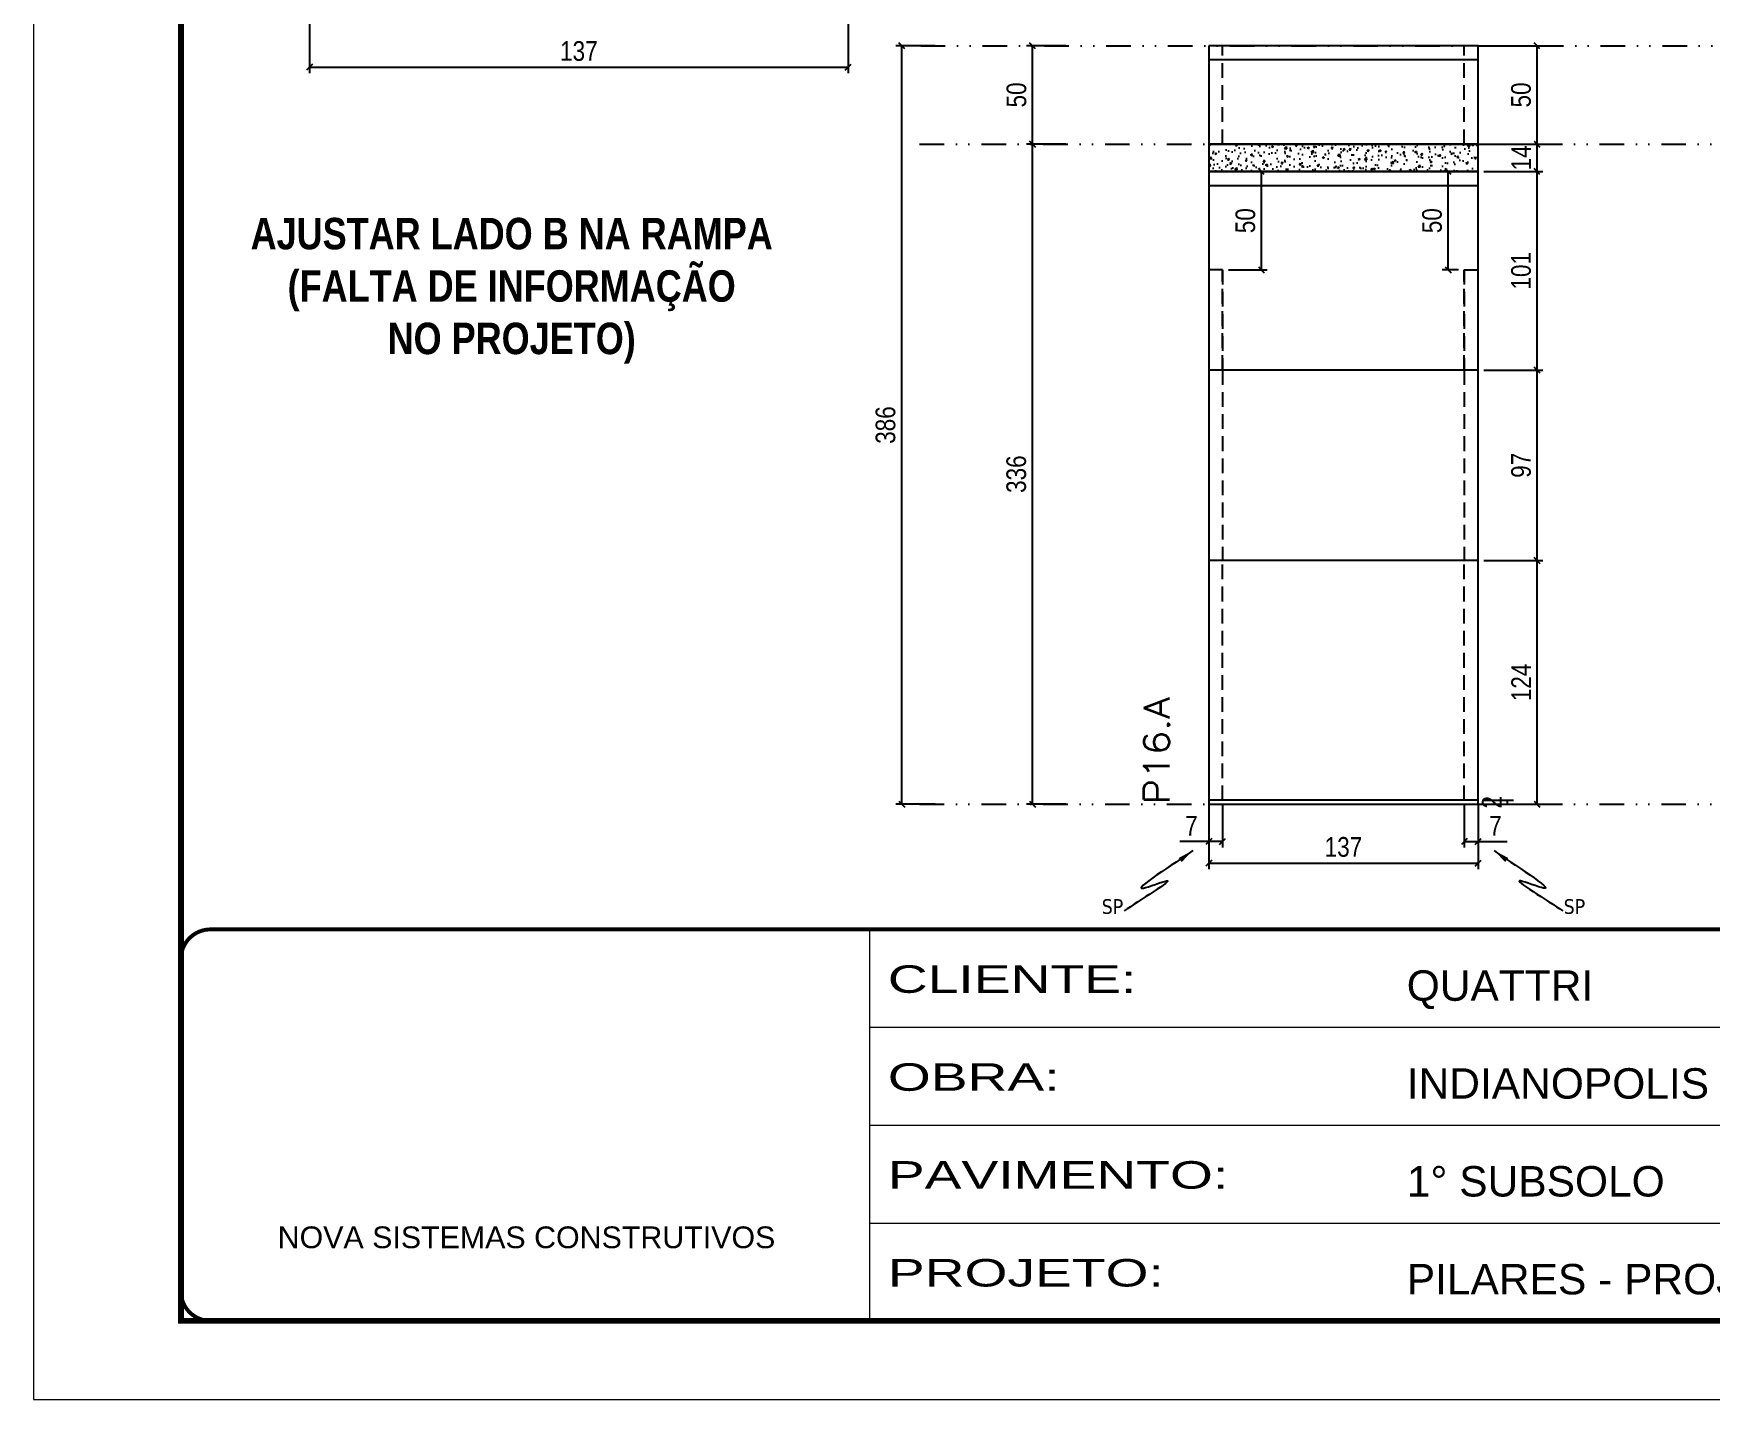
# Model space of a CAD drawing. Header units: millimetres. Extents: x 1945 to 8225, y 304 to 15137.
# Drawn here: x 5142 to 5995, y 6047 to 6742 of the extents above; entities that cross this region are included whole.
import ezdxf

# ---------------------------------------------------------------- set-up
doc = ezdxf.new("R2010")
doc.units = ezdxf.units.MM
for name, pattern in [('CONTINUO', [0]), ('DASHED', [0.75, 0.5, -0.25]), ('DIVIDE2', [0.625, 0.25, -0.125, 0, -0.125, 0, -0.125]), ('HIDDEN', [0.375, 0.25, -0.125])]:
    doc.linetypes.add(name, pattern=pattern)
for name, color, linetype in [('COTA', 241, 'Continuous'), ('NOMENCLATURA', 7, 'Continuous'), ('Nível', 160, 'Continuous'), ('Painéis', 200, 'Continuous'), ('SARR_2.2x7', 40, 'Continuous'), ('texto', 7, 'Continuous')]:
    doc.layers.add(name, color=color, linetype=linetype)
for name, color, linetype, lineweight in [('Folhas', 255, 'Continuous', 9), ('SARRAFO DE PRESSAO', 251, 'DASHED', 9), ('Texto Seção', 7, 'Continuous', 15)]:
    doc.layers.add(name, color=color, linetype=linetype, lineweight=lineweight)
doc.styles.add('ARIAL', font='arial.ttf')
doc.styles.add('COTA TECNICA', font='techl___.ttf', dxfattribs={"height": 10})
doc.styles.add('COTA TECNICA 2X', font='techl___.ttf', dxfattribs={"height": 10})
doc.styles.add('REGUA-120', font='ROMANS.shx', dxfattribs={"height": 15})
doc.styles.add('ROMANC', font='techb___.ttf', dxfattribs={"height": 2.5})
doc.styles.get("Standard").update_dxf_attribs({"font": 'arial.ttf'})
doc.styles.add('Tecnologia', font='')
doc.styles.get('Tecnologia').set_extended_font_data('Forgotten Futurist')
doc.dimstyles.new('cotax2', dxfattribs={"dimtxt": 10, "dimasz": 3, "dimexe": 3, "dimexo": 3, "dimgap": 3, "dimtad": 1, "dimdec": 1, "dimlfac": 0.5, "dimzin": 12, "dimdsep": 46, "dimtxsty": 'COTA TECNICA 2X', "dimblk1": 'OBLIQUE', "dimblk2": 'OBLIQUE', "dimsah": 1, "dimcen": 0.9, "dimclrd": 256, "dimclre": 256, "dimclrt": 256, "dimadec": 1, "dimazin": 3, "dimtfac": 1, "dimtdec": 1, "dimtmove": 2, "dimatfit": 3, "dimfxl": 1, "dimtolj": 1, "dimtzin": 12, "dimarcsym": 0})
doc.dimstyles.new('PAINEL', dxfattribs={"dimtxt": 10, "dimasz": 3, "dimexe": 3, "dimexo": 3, "dimgap": 3, "dimtad": 1, "dimdec": 1, "dimzin": 12, "dimdsep": 46, "dimtxsty": 'COTA TECNICA', "dimblk1": 'OBLIQUE', "dimblk2": 'OBLIQUE', "dimsah": 1, "dimcen": 0.9, "dimclrd": 4, "dimclre": 4, "dimclrt": 240, "dimadec": 1, "dimazin": 3, "dimtfac": 1, "dimtdec": 1, "dimtmove": 0, "dimatfit": 3, "dimfxl": 1, "dimtolj": 1, "dimtzin": 12, "dimarcsym": 0})
doc.dimstyles.new('PAINEL-NOVA', dxfattribs={"dimtxt": 10, "dimasz": 3, "dimexe": 3, "dimexo": 3, "dimgap": 3, "dimtad": 1, "dimdec": 1, "dimzin": 12, "dimdsep": 46, "dimtxsty": 'COTA TECNICA', "dimblk1": 'OBLIQUE', "dimblk2": 'OBLIQUE', "dimsah": 1, "dimcen": 0.9, "dimclrd": 4, "dimclre": 4, "dimclrt": 240, "dimadec": 1, "dimazin": 3, "dimtfac": 1, "dimtdec": 1, "dimtix": 1, "dimtmove": 0, "dimatfit": 3, "dimfxl": 1, "dimtolj": 1, "dimtzin": 12, "dimarcsym": 0})
doc.dimstyles.get("Standard").update_dxf_attribs({"dimtxt": 0.18, "dimasz": 0.18, "dimexe": 0.18, "dimexo": 0.0625, "dimgap": 0.09, "dimtad": 0, "dimtih": 1, "dimtoh": 1, "dimdec": 4, "dimzin": 0, "dimdsep": 46, "dimtxsty": 'Standard', "dimcen": 0.09, "dimadec": 0, "dimazin": 0, "dimtfac": 1, "dimtdec": 4, "dimtofl": 0, "dimtmove": 0, "dimatfit": 3, "dimfxl": 1, "dimtolj": 1, "dimtzin": 0, "dimarcsym": 0})

# ---------------------------------------------------------------- blocks, each defined once
blk = doc.blocks.new('9999999999')
at = {"color": 30, "linetype": 'CONTINUO'}
for p, q in [((98564.56, 34230.21), (98564.56, 34429.45)), ((98564.56, 34379.64), (99583.98, 34379.64)), ((98564.56, 34329.83), (99487.98, 34329.83)), ((98564.56, 34280.02), (99487.98, 34280.02))]:
    blk.add_line(p, q, dxfattribs=at)
at = {"color": 30, "linetype": 'CONTINUO', "const_width": 2}
blk.add_lwpolyline([(99583.98, 34230.21), (99583.98, 34414.45, 0.414214), (99568.98, 34429.45), (98228.98, 34429.45, 0.414214), (98213.98, 34414.45), (98213.98, 34245.21, 0.414214), (98228.98, 34230.21), (99583.98, 34230.21)], format="xyb", dxfattribs=at)
at = {"layer": 'Folhas'}
blk.add_lwpolyline([(98138.98, 34190.21), (99623.98, 34190.21), (99623.98, 35240.21), (98138.98, 35240.21)], close=True, dxfattribs=at)
at = {"layer": 'Folhas', "color": 30, "const_width": 3}
blk.add_lwpolyline([(98213.98, 34230.21), (99583.98, 34230.21), (99583.98, 35200.21), (98213.98, 35200.21)], close=True, dxfattribs=at)
at = {"color": 7, "linetype": 'Continuous', "ltscale": 5, "style": 'ARIAL'}
for s, height, p in [('QUATTRI', 15.483, (98837.68, 34393.13)), ('INDIANOPOLIS', 15.4829, (98837.68, 34343.32)), ('1° SUBSOLO', 15.483, (98837.68, 34293.51)), ('NOVA SISTEMAS CONSTRUTIVOS', 11.0592, (98263.19, 34267.21)), ('PILARES - PROJEÇÃO', 15.4829, (98837.68, 34243.7))]:
    blk.add_text(s, height=height, dxfattribs=at).set_placement(p)
at = {"layer": 'Folhas', "color": 7, "style": 'Tecnologia', "width": 1.5}
for s, p in [('CLIENTE:', (98573.65, 34397.17)), ('OBRA:', (98573.65, 34347.31)), ('PAVIMENTO:', (98573.65, 34297.5)), ('PROJETO:', (98573.65, 34247.69))]:
    blk.add_text(s, height=14, dxfattribs=at).set_placement(p)
blk = doc.blocks.new('_Oblique')
at = {"color": 0, "linetype": 'ByBlock', "lineweight": -2}
blk.add_line((-0.5, -0.5), (0.5, 0.5), dxfattribs=at)
blk = doc.blocks.new('*D1587')
at = {"layer": 'COTA', "linetype": 'Continuous', "lineweight": -2, "ltscale": 30, "transparency": 16777216}
for p, q in [((5282.32, 6818.14), (5282.32, 6722.14)), ((5556.32, 6818.14), (5556.32, 6722.14)), ((5282.32, 6725.14), (5556.32, 6725.14))]:
    blk.add_line(p, q, dxfattribs=at)
at = {"layer": 'Defpoints', "color": 0, "linetype": 'Continuous', "ltscale": 30, "transparency": 16777216}
for p in [(5282.32, 6821.14), (5556.32, 6821.14), (5556.32, 6725.14)]:
    blk.add_point(p, dxfattribs=at)
at = {"layer": 'COTA', "linetype": 'Continuous', "lineweight": -2, "ltscale": 30, "transparency": 16777216, "xscale": 3, "yscale": 3, "zscale": 3, "rotation": 180}
blk.add_blockref('_Oblique', (5282.32, 6725.14), dxfattribs=at)
at = {"layer": 'COTA', "linetype": 'Continuous', "lineweight": -2, "ltscale": 30, "transparency": 16777216, "xscale": 3, "yscale": 3, "zscale": 3}
blk.add_blockref('_Oblique', (5556.32, 6725.14), dxfattribs=at)
at = {"layer": 'COTA', "linetype": 'Continuous', "ltscale": 30, "transparency": 16777216, "insert": (5419.32, 6733.36), "char_height": 10, "attachment_point": 5, "style": 'COTA TECNICA 2X'}
blk.add_mtext('\\A1;137', dxfattribs=at)
blk = doc.blocks.new('*D142')
at = {"layer": 'COTA', "color": 4, "linetype": 'Continuous', "lineweight": -2, "ltscale": 30, "transparency": 16777216}
for p, q in [((5879.84, 6352.05), (5894.84, 6352.05)), ((5879.84, 6350.05), (5894.84, 6350.05)), ((5891.84, 6350.05), (5891.84, 6352.05))]:
    blk.add_line(p, q, dxfattribs=at)
at = {"layer": 'Defpoints', "color": 0, "linetype": 'Continuous', "ltscale": 30, "transparency": 16777216}
for p in [(5876.84, 6352.05), (5876.84, 6350.05), (5891.84, 6352.05)]:
    blk.add_point(p, dxfattribs=at)
at = {"layer": 'COTA', "color": 240, "linetype": 'Continuous', "ltscale": 30, "transparency": 16777216, "insert": (5883.84, 6351.05), "char_height": 10, "attachment_point": 5, "rotation": 90, "style": 'COTA TECNICA'}
blk.add_mtext('\\A1;2', dxfattribs=at)
blk = doc.blocks.new('*D143')
at = {"layer": 'COTA', "color": 4, "linetype": 'Continuous', "lineweight": -2, "ltscale": 30, "transparency": 16777216}
for p, q in [((5879.84, 6571.05), (5909.84, 6571.05)), ((5906.84, 6474.05), (5906.84, 6571.05)), ((5879.84, 6474.05), (5909.84, 6474.05))]:
    blk.add_line(p, q, dxfattribs=at)
at = {"layer": 'Defpoints', "color": 0, "linetype": 'Continuous', "ltscale": 30, "transparency": 16777216}
for p in [(5876.84, 6571.05), (5906.84, 6571.05), (5876.84, 6474.05)]:
    blk.add_point(p, dxfattribs=at)
at = {"layer": 'COTA', "color": 4, "linetype": 'Continuous', "lineweight": -2, "ltscale": 30, "transparency": 16777216, "xscale": 3, "yscale": 3, "zscale": 3}
for p, rotation in [((5906.84, 6571.05), 90), ((5906.84, 6474.05), 270)]:
    blk.add_blockref('_Oblique', p, dxfattribs=dict(at, rotation=rotation))
at = {"layer": 'COTA', "color": 240, "linetype": 'Continuous', "ltscale": 30, "transparency": 16777216, "insert": (5898.74, 6522.55), "char_height": 10, "attachment_point": 5, "rotation": 90, "style": 'COTA TECNICA'}
blk.add_mtext('\\A1;97', dxfattribs=at)
blk = doc.blocks.new('*D144')
at = {"layer": 'COTA', "color": 4, "linetype": 'Continuous', "lineweight": -2, "ltscale": 30, "transparency": 16777216}
for p, q in [((5879.84, 6672.05), (5909.84, 6672.05)), ((5906.84, 6571.05), (5906.84, 6672.05)), ((5879.84, 6571.05), (5909.84, 6571.05))]:
    blk.add_line(p, q, dxfattribs=at)
at = {"layer": 'Defpoints', "color": 0, "linetype": 'Continuous', "ltscale": 30, "transparency": 16777216}
for p in [(5876.84, 6672.05), (5906.84, 6672.05), (5876.84, 6571.05)]:
    blk.add_point(p, dxfattribs=at)
at = {"layer": 'COTA', "color": 4, "linetype": 'Continuous', "lineweight": -2, "ltscale": 30, "transparency": 16777216, "xscale": 3, "yscale": 3, "zscale": 3}
for p, rotation in [((5906.84, 6672.05), 90), ((5906.84, 6571.05), 270)]:
    blk.add_blockref('_Oblique', p, dxfattribs=dict(at, rotation=rotation))
at = {"layer": 'COTA', "color": 240, "linetype": 'Continuous', "ltscale": 30, "transparency": 16777216, "insert": (5898.74, 6621.55), "char_height": 10, "attachment_point": 5, "rotation": 90, "style": 'COTA TECNICA'}
blk.add_mtext('\\A1;101', dxfattribs=at)
blk = doc.blocks.new('*D145')
at = {"layer": 'COTA', "color": 4, "linetype": 'Continuous', "lineweight": -2, "ltscale": 30, "transparency": 16777216}
for p, q in [((5879.84, 6686.05), (5909.84, 6686.05)), ((5906.84, 6672.05), (5906.84, 6686.05)), ((5879.84, 6672.05), (5909.84, 6672.05))]:
    blk.add_line(p, q, dxfattribs=at)
at = {"layer": 'Defpoints', "color": 0, "linetype": 'Continuous', "ltscale": 30, "transparency": 16777216}
for p in [(5876.84, 6686.05), (5906.84, 6686.05), (5876.84, 6672.05)]:
    blk.add_point(p, dxfattribs=at)
at = {"layer": 'COTA', "color": 240, "linetype": 'Continuous', "ltscale": 30, "transparency": 16777216, "insert": (5898.77, 6679.05), "char_height": 10, "attachment_point": 5, "rotation": 90, "style": 'COTA TECNICA'}
blk.add_mtext('\\A1;14', dxfattribs=at)
blk = doc.blocks.new('*D146')
at = {"layer": 'COTA', "color": 4, "linetype": 'Continuous', "lineweight": -2, "ltscale": 30, "transparency": 16777216}
for p, q in [((5879.84, 6736.05), (5909.84, 6736.05)), ((5906.84, 6686.05), (5906.84, 6736.05)), ((5879.84, 6686.05), (5909.84, 6686.05))]:
    blk.add_line(p, q, dxfattribs=at)
at = {"layer": 'Defpoints', "color": 0, "linetype": 'Continuous', "ltscale": 30, "transparency": 16777216}
for p in [(5876.84, 6736.05), (5906.84, 6736.05), (5876.84, 6686.05)]:
    blk.add_point(p, dxfattribs=at)
at = {"layer": 'COTA', "color": 4, "linetype": 'Continuous', "lineweight": -2, "ltscale": 30, "transparency": 16777216, "xscale": 3, "yscale": 3, "zscale": 3}
for p, rotation in [((5906.84, 6736.05), 90), ((5906.84, 6686.05), 270)]:
    blk.add_blockref('_Oblique', p, dxfattribs=dict(at, rotation=rotation))
at = {"layer": 'COTA', "color": 240, "linetype": 'Continuous', "ltscale": 30, "transparency": 16777216, "insert": (5898.73, 6711.05), "char_height": 10, "attachment_point": 5, "rotation": 90, "style": 'COTA TECNICA'}
blk.add_mtext('\\A1;50', dxfattribs=at)
blk = doc.blocks.new('*D147')
at = {"layer": 'COTA', "color": 4, "linetype": 'Continuous', "lineweight": -2, "ltscale": 30, "transparency": 16777216}
for p, q in [((5879.84, 6474.05), (5909.84, 6474.05)), ((5906.84, 6350.05), (5906.84, 6474.05)), ((5879.84, 6350.05), (5909.84, 6350.05))]:
    blk.add_line(p, q, dxfattribs=at)
at = {"layer": 'Defpoints', "color": 0, "linetype": 'Continuous', "ltscale": 30, "transparency": 16777216}
for p in [(5876.84, 6474.05), (5906.84, 6474.05), (5876.84, 6350.05)]:
    blk.add_point(p, dxfattribs=at)
at = {"layer": 'COTA', "color": 4, "linetype": 'Continuous', "lineweight": -2, "ltscale": 30, "transparency": 16777216, "xscale": 3, "yscale": 3, "zscale": 3}
for p, rotation in [((5906.84, 6474.05), 90), ((5906.84, 6350.05), 270)]:
    blk.add_blockref('_Oblique', p, dxfattribs=dict(at, rotation=rotation))
at = {"layer": 'COTA', "color": 240, "linetype": 'Continuous', "ltscale": 30, "transparency": 16777216, "insert": (5898.77, 6412.05), "char_height": 10, "attachment_point": 5, "rotation": 90, "style": 'COTA TECNICA'}
blk.add_mtext('\\A1;124', dxfattribs=at)
blk = doc.blocks.new('*D148')
at = {"layer": 'COTA', "color": 4, "linetype": 'Continuous', "lineweight": -2, "ltscale": 30, "transparency": 16777216}
for p, q in [((5739.84, 6347.05), (5739.84, 6317.05)), ((5876.84, 6347.05), (5876.84, 6317.05)), ((5739.84, 6320.05), (5876.84, 6320.05))]:
    blk.add_line(p, q, dxfattribs=at)
at = {"layer": 'Defpoints', "color": 0, "linetype": 'Continuous', "ltscale": 30, "transparency": 16777216}
for p in [(5739.84, 6350.05), (5876.84, 6350.05), (5876.84, 6320.05)]:
    blk.add_point(p, dxfattribs=at)
at = {"layer": 'COTA', "color": 4, "linetype": 'Continuous', "lineweight": -2, "ltscale": 30, "transparency": 16777216, "xscale": 3, "yscale": 3, "zscale": 3, "rotation": 180}
blk.add_blockref('_Oblique', (5739.84, 6320.05), dxfattribs=at)
at = {"layer": 'COTA', "color": 4, "linetype": 'Continuous', "lineweight": -2, "ltscale": 30, "transparency": 16777216, "xscale": 3, "yscale": 3, "zscale": 3}
blk.add_blockref('_Oblique', (5876.84, 6320.05), dxfattribs=at)
at = {"layer": 'COTA', "color": 240, "linetype": 'Continuous', "ltscale": 30, "transparency": 16777216, "insert": (5808.34, 6328.27), "char_height": 10, "attachment_point": 5, "style": 'COTA TECNICA'}
blk.add_mtext('\\A1;137', dxfattribs=at)
blk = doc.blocks.new('*D25')
at = {"layer": 'COTA', "color": 4, "linetype": 'ByBlock', "lineweight": -2, "transparency": 16777216}
for p, q in [((4967.62, 7361.82), (4967.62, 7339.8)), ((4974.62, 7361.82), (4974.62, 7339.8)), ((4967.62, 7342.8), (4952.89, 7342.8)), ((4974.62, 7342.8), (4967.62, 7342.8))]:
    blk.add_line(p, q, dxfattribs=at)
at = {"layer": 'Defpoints', "color": 0, "linetype": 'ByBlock', "transparency": 16777216}
for p in [(4967.62, 7364.82), (4974.62, 7364.82), (4967.62, 7342.8)]:
    blk.add_point(p, dxfattribs=at)
at = {"layer": 'COTA', "color": 4, "linetype": 'ByBlock', "lineweight": -2, "transparency": 16777216, "xscale": 3, "yscale": 3, "zscale": 3, "rotation": 180}
blk.add_blockref('_Oblique', (4967.62, 7342.8), dxfattribs=at)
at = {"layer": 'COTA', "color": 4, "linetype": 'ByBlock', "lineweight": -2, "transparency": 16777216, "xscale": 3, "yscale": 3, "zscale": 3}
blk.add_blockref('_Oblique', (4974.62, 7342.8), dxfattribs=at)
at = {"layer": 'COTA', "color": 240, "linetype": 'ByBlock', "transparency": 16777216, "insert": (4958.75, 7350.87), "char_height": 10, "attachment_point": 5, "style": 'COTA TECNICA'}
blk.add_mtext('\\A1;7', dxfattribs=at)
blk = doc.blocks.new('*D27')
at = {"layer": 'COTA', "color": 4, "linetype": 'ByBlock', "lineweight": -2, "transparency": 16777216}
for p, q in [((131596.05, 29930.75), (131596.05, 29908.67)), ((131603.05, 29930.68), (131603.05, 29908.67)), ((131596.05, 29911.67), (131603.05, 29911.67)), ((131603.05, 29911.67), (131617.78, 29911.67))]:
    blk.add_line(p, q, dxfattribs=at)
at = {"layer": 'Defpoints', "color": 0, "linetype": 'ByBlock', "transparency": 16777216}
for p in [(131596.05, 29933.75), (131603.05, 29933.68), (131603.05, 29911.67)]:
    blk.add_point(p, dxfattribs=at)
at = {"layer": 'COTA', "color": 4, "linetype": 'ByBlock', "lineweight": -2, "transparency": 16777216, "xscale": 3, "yscale": 3, "zscale": 3, "rotation": 180}
blk.add_blockref('_Oblique', (131596.05, 29911.67), dxfattribs=at)
at = {"layer": 'COTA', "color": 4, "linetype": 'ByBlock', "lineweight": -2, "transparency": 16777216, "xscale": 3, "yscale": 3, "zscale": 3}
blk.add_blockref('_Oblique', (131603.05, 29911.67), dxfattribs=at)
at = {"layer": 'COTA', "color": 240, "linetype": 'ByBlock', "transparency": 16777216, "insert": (131611.91, 29919.74), "char_height": 10, "attachment_point": 5, "style": 'COTA TECNICA'}
blk.add_mtext('\\A1;7', dxfattribs=at)
blk = doc.blocks.new('*D1277')
at = {"layer": 'COTA', "color": 4, "linetype": 'Continuous', "lineweight": -2, "ltscale": 30, "transparency": 16777216}
for p, q in [((5667.13, 6686.05), (5647.13, 6686.05)), ((5650.13, 6350.05), (5650.13, 6686.05)), ((5667.13, 6350.05), (5647.13, 6350.05))]:
    blk.add_line(p, q, dxfattribs=at)
at = {"layer": 'Defpoints', "color": 0, "linetype": 'Continuous', "ltscale": 30, "transparency": 16777216}
for p in [(5650.13, 6686.05), (5670.13, 6686.05), (5670.13, 6350.05)]:
    blk.add_point(p, dxfattribs=at)
at = {"layer": 'COTA', "color": 4, "linetype": 'Continuous', "lineweight": -2, "ltscale": 30, "transparency": 16777216, "xscale": 3, "yscale": 3, "zscale": 3}
for p, rotation in [((5650.13, 6686.05), 90), ((5650.13, 6350.05), 270)]:
    blk.add_blockref('_Oblique', p, dxfattribs=dict(at, rotation=rotation))
at = {"layer": 'COTA', "color": 240, "linetype": 'Continuous', "ltscale": 30, "transparency": 16777216, "insert": (5641.91, 6518.05), "char_height": 10, "attachment_point": 5, "rotation": 90, "style": 'COTA TECNICA'}
blk.add_mtext('\\A1;336', dxfattribs=at)
blk = doc.blocks.new('*D1281')
at = {"layer": 'COTA', "color": 4, "linetype": 'Continuous', "lineweight": -2, "ltscale": 30, "transparency": 16777216}
for p, q in [((5667.13, 6736.05), (5647.13, 6736.05)), ((5650.13, 6686.05), (5650.13, 6736.05)), ((5667.13, 6686.05), (5647.13, 6686.05))]:
    blk.add_line(p, q, dxfattribs=at)
at = {"layer": 'Defpoints', "color": 0, "linetype": 'Continuous', "ltscale": 30, "transparency": 16777216}
for p in [(5650.13, 6736.05), (5670.13, 6736.05), (5670.13, 6686.05)]:
    blk.add_point(p, dxfattribs=at)
at = {"layer": 'COTA', "color": 4, "linetype": 'Continuous', "lineweight": -2, "ltscale": 30, "transparency": 16777216, "xscale": 3, "yscale": 3, "zscale": 3}
for p, rotation in [((5650.13, 6736.05), 90), ((5650.13, 6686.05), 270)]:
    blk.add_blockref('_Oblique', p, dxfattribs=dict(at, rotation=rotation))
at = {"layer": 'COTA', "color": 240, "linetype": 'Continuous', "ltscale": 30, "transparency": 16777216, "insert": (5642.02, 6711.05), "char_height": 10, "attachment_point": 5, "rotation": 90, "style": 'COTA TECNICA'}
blk.add_mtext('\\A1;50', dxfattribs=at)
blk = doc.blocks.new('*D1282')
at = {"layer": 'COTA', "color": 4, "linetype": 'Continuous', "lineweight": -2, "ltscale": 30, "transparency": 16777216}
for p, q in [((5600.63, 6736.05), (5580.63, 6736.05)), ((5583.63, 6350.05), (5583.63, 6736.05)), ((5600.63, 6350.05), (5580.63, 6350.05))]:
    blk.add_line(p, q, dxfattribs=at)
at = {"layer": 'Defpoints', "color": 0, "linetype": 'Continuous', "ltscale": 30, "transparency": 16777216}
for p in [(5583.63, 6736.05), (5603.63, 6736.05), (5603.63, 6350.05)]:
    blk.add_point(p, dxfattribs=at)
at = {"layer": 'COTA', "color": 4, "linetype": 'Continuous', "lineweight": -2, "ltscale": 30, "transparency": 16777216, "xscale": 3, "yscale": 3, "zscale": 3}
for p, rotation in [((5583.63, 6736.05), 90), ((5583.63, 6350.05), 270)]:
    blk.add_blockref('_Oblique', p, dxfattribs=dict(at, rotation=rotation))
at = {"layer": 'COTA', "color": 240, "linetype": 'Continuous', "ltscale": 30, "transparency": 16777216, "insert": (5575.38, 6543.05), "char_height": 10, "attachment_point": 5, "rotation": 90, "style": 'COTA TECNICA'}
blk.add_mtext('\\A1;386', dxfattribs=at)
blk = doc.blocks.new('*D1759')
at = {"layer": 'COTA', "color": 4, "lineweight": -2, "transparency": 16777216}
for p, q in [((5866.84, 6672.05), (5858.58, 6672.05)), ((5861.58, 6622.05), (5861.58, 6672.05)), ((5866.84, 6622.05), (5858.58, 6622.05))]:
    blk.add_line(p, q, dxfattribs=at)
at = {"layer": 'Defpoints', "color": 0, "transparency": 16777216}
for p in [(5861.58, 6672.05), (5869.84, 6672.05), (5869.84, 6622.05)]:
    blk.add_point(p, dxfattribs=at)
at = {"layer": 'COTA', "color": 4, "lineweight": -2, "transparency": 16777216, "xscale": 3, "yscale": 3, "zscale": 3}
for p, rotation in [((5861.58, 6672.05), 90), ((5861.58, 6622.05), 270)]:
    blk.add_blockref('_Oblique', p, dxfattribs=dict(at, rotation=rotation))
at = {"layer": 'COTA', "color": 240, "transparency": 16777216, "insert": (5853.47, 6647.05), "char_height": 10, "attachment_point": 5, "rotation": 90, "style": 'COTA TECNICA'}
blk.add_mtext('\\A1;50', dxfattribs=at)
blk = doc.blocks.new('*D1760')
at = {"layer": 'COTA', "color": 4, "lineweight": -2, "transparency": 16777216}
for p, q in [((5749.84, 6672.05), (5769.59, 6672.05)), ((5766.59, 6622.05), (5766.59, 6672.05)), ((5749.84, 6622.05), (5769.59, 6622.05))]:
    blk.add_line(p, q, dxfattribs=at)
at = {"layer": 'Defpoints', "color": 0, "transparency": 16777216}
for p in [(5746.84, 6672.05), (5766.59, 6672.05), (5746.84, 6622.05)]:
    blk.add_point(p, dxfattribs=at)
at = {"layer": 'COTA', "color": 4, "lineweight": -2, "transparency": 16777216, "xscale": 3, "yscale": 3, "zscale": 3}
for p, rotation in [((5766.59, 6672.05), 90), ((5766.59, 6622.05), 270)]:
    blk.add_blockref('_Oblique', p, dxfattribs=dict(at, rotation=rotation))
at = {"layer": 'COTA', "color": 240, "transparency": 16777216, "insert": (5758.48, 6647.05), "char_height": 10, "attachment_point": 5, "rotation": 90, "style": 'COTA TECNICA'}
blk.add_mtext('\\A1;50', dxfattribs=at)
blk = doc.blocks.new('SLIPTEE')
at = {"layer": 'texto', "color": 0, "insert": (-49.02, -55.13), "char_height": 7.5, "attachment_point": 5}
blk.add_mtext('\\fTahoma|b0|i0|c0|p34;\\C4;SP', dxfattribs=at)
at = {"layer": 'COTA', "linetype": 'ByBlock'}
dim = blk.add_linear_dim(base=(0, -22.02), p1=(7, 0), p2=(0, 0), dimstyle='PAINEL-NOVA', override={"dimarcsym": 1}, dxfattribs=at)
dim.commit()
dim.dimension.update_dxf_attribs({"geometry": '*D25', "text_midpoint": (-8.87, -13.94), "insert": (-4967.62, -7364.82)})
at = {"layer": 'COTA', "path_type": 1}
blk.add_leader([(-8.21, -26.55), (-33.31, -45.71), (-21.61, -42.03), (-43.08, -57.3)], dimstyle='Standard', override={"dimasz": 8}, dxfattribs=at)
blk = doc.blocks.new('sliptD')
at = {"layer": 'texto', "color": 0, "insert": (49.02, -55.13), "char_height": 7.5, "attachment_point": 5}
blk.add_mtext('\\fTahoma|b0|i0|c0|p34;\\C4;SP', dxfattribs=at)
at = {"layer": 'COTA', "linetype": 'ByBlock'}
dim = blk.add_linear_dim(base=(0, -22.02), p1=(-7, 0.07), p2=(0, 0), dimstyle='PAINEL-NOVA', override={"dimarcsym": 1}, dxfattribs=at)
dim.commit()
dim.dimension.update_dxf_attribs({"geometry": '*D27', "text_midpoint": (8.87, -13.94), "insert": (-131603.05, -29933.68)})
at = {"layer": 'COTA', "path_type": 1}
blk.add_leader([(8.21, -26.55), (33.31, -45.71), (21.61, -42.03), (43.08, -57.3)], dimstyle='Standard', override={"dimasz": 8}, dxfattribs=at)
blk = doc.blocks.new('SLIPTDD')
at = {"layer": 'COTA', "linetype": 'ByBlock'}
blk.add_blockref('sliptD', (0, 0), dxfattribs=at)

msp = doc.modelspace()

# ---------------------------------------------------------------- hatches: boundary and pattern name
at = {"layer": 'COTA', "linetype": 'Continuous', "ltscale": 30}
h = msp.add_hatch(dxfattribs=at)
h.set_pattern_fill('AR-CONC', color=256, scale=0.05, angle=1)
h.set_pattern_definition([(51, (4289.84, 7934.6484), (9.121755, -0.637855), [0.9525, -10.4775]), (356, (4289.84, 7934.648), (-1.928623, 9.520633), [0.762, -8.38203]), (101.45144, (4290.6, 7934.595), (7.193132, 8.882778), [0.8095, -8.904512]), (47.1842, (4289.795, 7937.188), (13.588575, -1.86525), [1.42875, -15.71625]), (97.63556, (4290.928, 7937.033), (11.65249, 12.576586), [1.21425, -13.35678]), (352.18415, (4289.795, 7937.188), (11.65249, 12.57659), [1.143, -12.57299]), (22, (4291.076, 7936.575), (7.668804, -4.98018), [0.9525, -10.4775]), (327, (4291.076, 7936.575), (2.928905, 9.261925), [0.762, -8.382]), (72.45145, (4291.715, 7936.16), (10.59771, 4.281746), [0.8095, -8.904497]), (38.5, (4289.8398, 7934.6484), (0.080622, 4.229803), [0, -8.2804, 0, -8.509, 0, -8.41375]), (8.5, (4289.84, 7934.6484), (3.253055, 5.066574), [0, -4.8514, 0, -8.0899, 0, -3.20675]), (328.5, (4287.008, 7934.599), (6.783496, -0.1680745), [0, -3.175, 0, -9.906, 0, -13.1445]), (318.5, (4285.7383, 7934.577), (7.383143, 1.400391), [0, -4.1275, 0, -6.5786, 0, -9.3345])])
h.paths.add_polyline_path([(5876.84, 6686.05), (5739.84, 6686.05), (5739.84, 6672.05), (5876.84, 6672.05)])

# ---------------------------------------------------------------- linework, layer by layer
at = {"layer": 'COTA'}
for p, q in [((5746.84, 6622.05), (5739.84, 6622.05)), ((5869.84, 6622.05), (5876.84, 6622.05))]:
    msp.add_line(p, q, dxfattribs=at)
at = {"layer": 'COTA', "linetype": 'Continuous', "ltscale": 30}
msp.add_lwpolyline([(5739.84, 6672.05), (5876.84, 6672.05), (5876.84, 6686.05), (5739.84, 6686.05)], close=True, dxfattribs=at)
at = {"layer": 'Nível', "color": 4, "linetype": 'DIVIDE2', "ltscale": 50}
for p, q in [((5593.26, 6736.05), (6586.86, 6736.05)), ((5592.72, 6686.05), (6586.86, 6686.05)), ((5592.72, 6350.05), (6586.86, 6350.05))]:
    msp.add_line(p, q, dxfattribs=at)
at = {"layer": 'Painéis', "linetype": 'Continuous', "ltscale": 30}
msp.add_line((5739.84, 6672.05), (5739.84, 6350.05), dxfattribs=at)
for points in [[(5876.84, 6736.05), (5739.84, 6736.05)], [(5739.84, 6736.05), (5739.84, 6686.05)], [(5876.84, 6686.05), (5876.84, 6736.05)], [(5739.84, 6686.05), (5876.84, 6686.05)], [(5876.84, 6672.05), (5739.84, 6672.05)], [(5876.84, 6350.05), (5876.84, 6672.05)], [(5876.84, 6571.05), (5739.84, 6571.05)], [(5876.84, 6474.05), (5739.84, 6474.05)], [(5876.84, 6352.05), (5739.84, 6352.05)], [(5739.84, 6350.05), (5876.84, 6350.05)]]:
    msp.add_lwpolyline(points, dxfattribs=at)
at = {"layer": 'SARR_2.2x7', "linetype": 'HIDDEN', "ltscale": 30}
for p, q in [((5746.84, 6571.05), (5746.84, 6474.05)), ((5869.84, 6571.05), (5869.84, 6474.05))]:
    msp.add_line(p, q, dxfattribs=at)
for points in [[(5746.84, 6686.05), (5746.84, 6736.05)], [(5869.84, 6686.05), (5869.84, 6736.05)], [(5746.84, 6571.05), (5746.84, 6622.05), (5746.84, 6571.05)], [(5869.84, 6571.05), (5869.84, 6622.05), (5869.84, 6571.05)], [(5746.84, 6352.05), (5746.84, 6474.05)], [(5869.84, 6352.05), (5869.84, 6474.05)]]:
    msp.add_lwpolyline(points, dxfattribs=at)
at = {"layer": 'SARR_2.2x7', "linetype": 'ByBlock', "ltscale": 30}
msp.add_lwpolyline([(5739.84, 6729.05), (5876.84, 6729.05)], dxfattribs=at)
at = {"layer": 'SARR_2.2x7', "linetype": 'Continuous', "ltscale": 30}
msp.add_lwpolyline([(5739.84, 6665.05), (5876.84, 6665.05)], dxfattribs=at)

# ---------------------------------------------------------------- block references
at = {"layer": 'COTA', "linetype": 'Continuous', "ltscale": 30}
for name, p in [('SLIPTEE', (5739.84, 6353.05)), ('SLIPTDD', (5876.84, 6353.05))]:
    msp.add_blockref(name, p, dxfattribs=at)
at = {"layer": 'SARRAFO DE PRESSAO', "color": 6, "linetype": 'ByBlock'}
msp.add_blockref('9999999999', (-92997.12, -28143.12), dxfattribs=at)

# ---------------------------------------------------------------- texts
at = {"layer": 'NOMENCLATURA', "color": 2, "insert": (5385.14, 6648.48), "char_height": 16, "attachment_point": 2, "style": 'ROMANC'}
msp.add_mtext_dynamic_manual_height_columns('AJUSTAR LADO B NA RAMPA^J(FALTA DE INFORMAÇÃO^JNO PROJETO)', width=449.0761, gutter_width=1, heights=[0], dxfattribs=at)
at = {"layer": 'Texto Seção', "style": 'REGUA-120', "width": 1.1}
msp.add_text('P16.A', height=13, rotation=90, dxfattribs=at).set_placement((5719.84, 6350.05))

# ---------------------------------------------------------------- dimensions: what is measured, and where the dimension line sits
at = {"layer": 'COTA', "linetype": 'Continuous', "ltscale": 30}
for base, p1, p2, dimstyle, picture, middle in [((5556.32, 6725.14), (5282.32, 6821.14), (5556.32, 6821.14), 'cotax2', '*D1587', (5419.32, 6733.36)), ((5876.84, 6320.05), (5739.84, 6350.05), (5876.84, 6350.05), 'PAINEL-NOVA', '*D148', (5808.34, 6328.27))]:
    dim = msp.add_linear_dim(base=base, p1=p1, p2=p2, dimstyle=dimstyle, dxfattribs=at)
    dim.commit()
    dim.dimension.update_dxf_attribs({"geometry": picture, "text_midpoint": middle})
for base, p1, p2, picture, middle in [((5583.63, 6736.05), (5603.63, 6350.05), (5603.63, 6736.05), '*D1282', (5575.38, 6543.05)), ((5650.13, 6736.05), (5670.13, 6686.05), (5670.13, 6736.05), '*D1281', (5642.02, 6711.05)), ((5906.84, 6736.05), (5876.84, 6686.05), (5876.84, 6736.05), '*D146', (5898.73, 6711.05)), ((5650.13, 6686.05), (5670.13, 6350.05), (5670.13, 6686.05), '*D1277', (5641.91, 6518.05)), ((5906.84, 6686.05), (5876.84, 6672.05), (5876.84, 6686.05), '*D145', (5898.77, 6679.05)), ((5906.84, 6672.05), (5876.84, 6571.05), (5876.84, 6672.05), '*D144', (5898.74, 6621.55)), ((5906.84, 6571.05), (5876.84, 6474.05), (5876.84, 6571.05), '*D143', (5898.74, 6522.55)), ((5906.84, 6474.05), (5876.84, 6350.05), (5876.84, 6474.05), '*D147', (5898.77, 6412.05)), ((5891.84, 6352.05), (5876.84, 6350.05), (5876.84, 6352.05), '*D142', (5883.84, 6351.05))]:
    dim = msp.add_linear_dim(base=base, p1=p1, p2=p2, angle=90, dimstyle='PAINEL-NOVA', dxfattribs=at)
    dim.commit()
    dim.dimension.update_dxf_attribs({"geometry": picture, "text_midpoint": middle})
at = {"layer": 'COTA'}
for base, p1, p2, picture, middle in [((5766.59, 6672.05), (5746.84, 6622.05), (5746.84, 6672.05), '*D1760', (5758.48, 6647.05)), ((5861.58, 6672.05), (5869.84, 6622.05), (5869.84, 6672.05), '*D1759', (5853.47, 6647.05))]:
    dim = msp.add_linear_dim(base=base, p1=p1, p2=p2, angle=90, dimstyle='PAINEL', dxfattribs=at)
    dim.commit()
    dim.dimension.update_dxf_attribs({"geometry": picture, "text_midpoint": middle})

doc.saveas('drawing.dxf')
